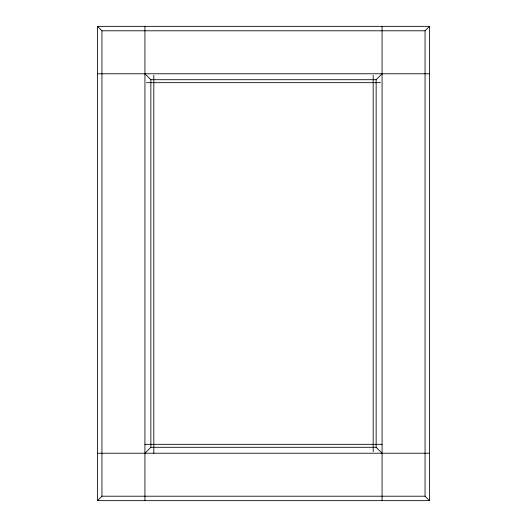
<?xml version="1.0" encoding="UTF-8"?>
<svg xmlns="http://www.w3.org/2000/svg" width="527" height="527" viewBox="0 0 527 527"><rect width="100%" height="100%" fill="white"/><g stroke="black" fill="none" stroke-linecap="round" stroke-linejoin="round"><path stroke-width="0.79" d="M382.075 453.22L376.146 447.291L376.146 79.709L382.075 73.78M429.505 500.65L425.058 496.203L425.058 30.797L429.505 26.35L97.495 26.35L97.495 500.65L429.505 500.65L429.505 26.35M97.495 500.65L101.942 496.203L101.942 30.797L97.495 26.35M144.925 453.22L150.854 447.291L150.854 79.709L144.925 73.78M101.942 30.797L425.058 30.797M97.495 73.78L429.505 73.78M150.854 79.709L376.146 79.709M146.46 82.673L150.057 82.673M150.854 82.673L376.146 82.673M376.943 82.673L380.54 82.673M144.925 444.327L382.075 444.327M150.854 447.291L376.146 447.291M97.495 453.22L429.505 453.22M101.942 496.203L425.058 496.203M382.075 26.35L382.075 500.65M373.182 75.315L373.182 78.912M373.182 79.709L373.182 447.291M373.182 448.088L373.182 451.685M153.818 75.315L153.818 78.912M153.818 79.709L153.818 447.291M153.818 448.088L153.818 453.22M144.925 26.35L144.925 500.65"/></g></svg>
